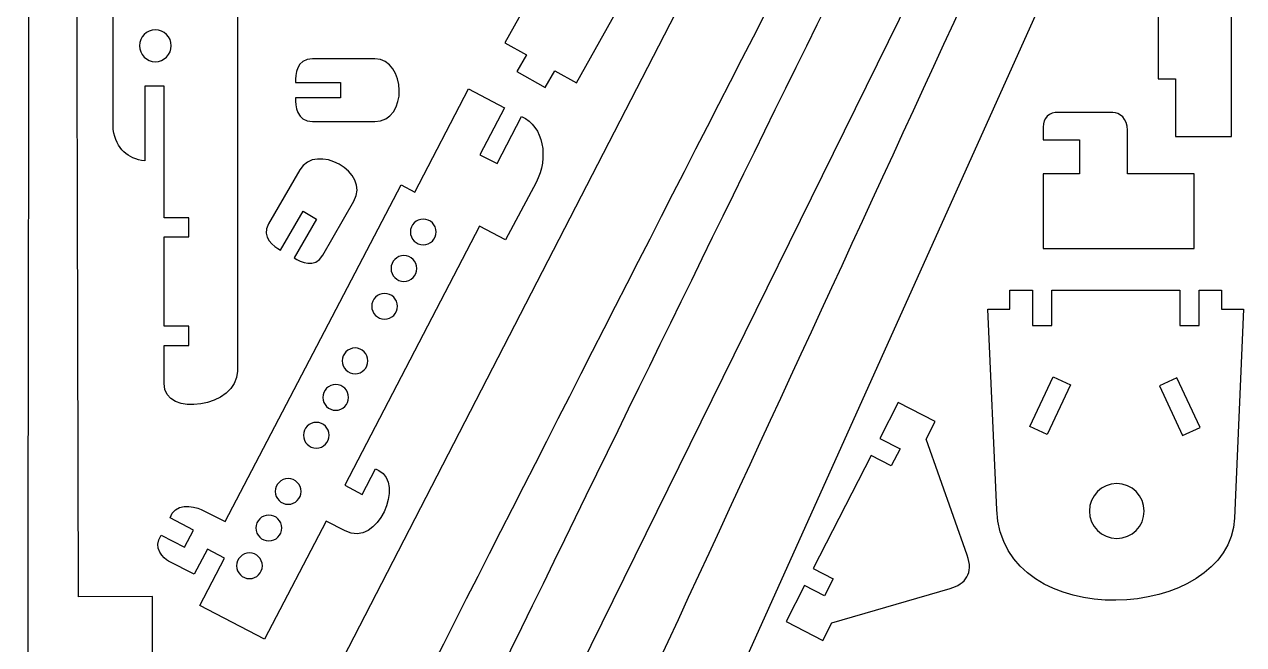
# Model space of a CAD drawing. Header units: centimetres. Extents: x -1670 to 781, y 182 to 1564.
# Drawn here: x -1004 to -435, y 964 to 1254 of the extents above; entities that cross this region are included whole.
import ezdxf

# ---------------------------------------------------------------- set-up
doc = ezdxf.new("R2010")
doc.units = ezdxf.units.CM
doc.header["$MEASUREMENT"] = 0
doc.layers.add('Camada 1', color=3, linetype='Continuous')

msp = doc.modelspace()

# ---------------------------------------------------------------- linework, layer by layer
at = {"layer": 'Camada 1', "lineweight": 25}
for points, knots in [([(-517.98, 1543.95), (-516.03, 1546), (-513.38, 1547.17), (-510.32, 1547.17), (-510.32, 1547.17), (-504.39, 1547.17), (-499.59, 1542.36), (-499.59, 1536.44), (-499.59, 1536.44), (-499.59, 1530.51), (-504.39, 1525.71), (-510.32, 1525.71), (-510.32, 1525.71), (-510.32, 1525.71), (-510.32, 1525.71), (-510.32, 1525.71), (-510.32, 1525.71), (-513.48, 1525.71), (-516.32, 1527.07), (-518.28, 1529.25), (-518.28, 1529.25), (-633.36, 1308), (-747.64, 1084.24), (-861.54, 859.33), (-861.54, 859.33), (-880.88, 810.11), (-926.43, 777.39), (-997.87, 764.37), (-997.87, 764.37), (-997.87, 764.37), (-973.36, 814.26), (-973.36, 814.26), (-973.36, 814.26), (-944.96, 822.65), (-917.74, 838.95), (-899.41, 870.78), (-899.41, 870.78), (-899.41, 870.78), (-883.73, 862.75), (-883.73, 862.75), (-883.73, 862.75), (-883.73, 862.75), (-880.46, 869.13), (-880.46, 869.13), (-880.46, 869.13), (-880.46, 869.13), (-896.62, 877.42), (-896.62, 877.42), (-896.62, 877.42), (-896.62, 877.42), (-562.93, 1524.8), (-562.93, 1524.8), (-562.93, 1524.8), (-562.93, 1524.8), (-549.51, 1517.92), (-549.51, 1517.92), (-549.51, 1517.92), (-549.51, 1517.92), (-546.23, 1524.31), (-546.23, 1524.31), (-546.23, 1524.31), (-546.23, 1524.31), (-560.06, 1531.4), (-560.06, 1531.4), (-560.06, 1531.4), (-553.96, 1540.7), (-546.33, 1545.06), (-536.9, 1543.04), (-536.9, 1543.04), (-539.37, 1545.01), (-540.95, 1548.04), (-540.95, 1551.43), (-540.95, 1551.43), (-540.95, 1557.36), (-536.14, 1562.16), (-530.22, 1562.16), (-530.22, 1562.16), (-524.29, 1562.16), (-519.49, 1557.36), (-519.49, 1551.43), (-519.49, 1551.43), (-519.49, 1551.43), (-519.49, 1551.43), (-519.49, 1551.43), (-519.49, 1551.43), (-519.49, 1551.43), (-519.49, 1551.43), (-519.49, 1551.43), (-519.49, 1551.43), (-519.49, 1551.43), (-519.49, 1551.43), (-519.49, 1551.43), (-519.49, 1551.43), (-519.49, 1549.68), (-519.91, 1548.03), (-520.65, 1546.57), (-520.65, 1546.57), (-520.65, 1546.57), (-517.98, 1543.95), (-517.98, 1543.95)], [0, 0, 0, 0, 0.038462, 0.038462, 0.038462, 0.038462, 0.076923, 0.076923, 0.076923, 0.076923, 0.115385, 0.115385, 0.115385, 0.115385, 0.153846, 0.153846, 0.153846, 0.153846, 0.192308, 0.192308, 0.192308, 0.192308, 0.230769, 0.230769, 0.230769, 0.230769, 0.269231, 0.269231, 0.269231, 0.269231, 0.307692, 0.307692, 0.307692, 0.307692, 0.346154, 0.346154, 0.346154, 0.346154, 0.384615, 0.384615, 0.384615, 0.384615, 0.423077, 0.423077, 0.423077, 0.423077, 0.461538, 0.461538, 0.461538, 0.461538, 0.5, 0.5, 0.5, 0.5, 0.538462, 0.538462, 0.538462, 0.538462, 0.576923, 0.576923, 0.576923, 0.576923, 0.615385, 0.615385, 0.615385, 0.615385, 0.653846, 0.653846, 0.653846, 0.653846, 0.692308, 0.692308, 0.692308, 0.692308, 0.730769, 0.730769, 0.730769, 0.730769, 0.769231, 0.769231, 0.769231, 0.769231, 0.807692, 0.807692, 0.807692, 0.807692, 0.846154, 0.846154, 0.846154, 0.846154, 0.884615, 0.884615, 0.884615, 0.884615, 0.923077, 0.923077, 0.923077, 0.923077, 1, 1, 1, 1]), ([(-962.42, 1204.75), (-961.01, 1195.51), (-955.78, 1191.05), (-947.75, 1190.08), (-947.75, 1190.08), (-947.75, 1190.08), (-947.75, 1224.98), (-947.75, 1224.98), (-947.75, 1224.98), (-947.75, 1224.98), (-938.75, 1224.98), (-938.75, 1224.98), (-938.75, 1224.98), (-938.75, 1224.98), (-938.75, 1163.56), (-938.75, 1163.56), (-938.75, 1163.56), (-938.75, 1163.56), (-927.2, 1163.56), (-927.2, 1163.56), (-927.2, 1163.56), (-927.2, 1163.56), (-927.2, 1154.56), (-927.2, 1154.56), (-927.2, 1154.56), (-927.2, 1154.56), (-938.75, 1154.56), (-938.75, 1154.56), (-938.75, 1154.56), (-938.75, 1154.56), (-938.75, 1112.95), (-938.75, 1112.95), (-938.75, 1112.95), (-938.75, 1112.95), (-927.2, 1112.95), (-927.2, 1112.95), (-927.2, 1112.95), (-927.2, 1112.95), (-927.2, 1103.95), (-927.2, 1103.95), (-927.2, 1103.95), (-927.2, 1103.95), (-938.75, 1103.95), (-938.75, 1103.95), (-938.75, 1103.95), (-938.75, 1103.95), (-938.75, 1086.09), (-938.75, 1086.09), (-938.75, 1086.09), (-938.75, 1069.91), (-904.44, 1075.04), (-904.44, 1091.99), (-904.44, 1091.99), (-904.44, 1091.99), (-904.44, 1519.79), (-904.44, 1519.79), (-904.44, 1519.79), (-904.44, 1533.64), (-925.2, 1553.79), (-945.89, 1561.24), (-945.89, 1561.24), (-945.89, 1561.24), (-945.89, 1501.22), (-945.89, 1501.22), (-945.89, 1501.22), (-945.89, 1501.22), (-933.13, 1501.22), (-933.13, 1501.22), (-933.13, 1501.22), (-933.13, 1501.22), (-933.14, 1419.7), (-933.14, 1419.7), (-933.14, 1419.7), (-933.14, 1419.7), (-933.14, 1389.79), (-933.14, 1389.79), (-933.14, 1389.79), (-933.14, 1389.79), (-942.14, 1389.79), (-942.14, 1389.79), (-942.14, 1389.79), (-942.14, 1389.79), (-942.14, 1410.56), (-942.14, 1410.56), (-942.14, 1410.56), (-942.14, 1410.56), (-962.42, 1410.56), (-962.42, 1410.56), (-962.42, 1410.56), (-962.42, 1410.56), (-962.42, 1204.75), (-962.42, 1204.75)], [0, 0, 0, 0, 0.041667, 0.041667, 0.041667, 0.041667, 0.083333, 0.083333, 0.083333, 0.083333, 0.125, 0.125, 0.125, 0.125, 0.166667, 0.166667, 0.166667, 0.166667, 0.208333, 0.208333, 0.208333, 0.208333, 0.25, 0.25, 0.25, 0.25, 0.291667, 0.291667, 0.291667, 0.291667, 0.333333, 0.333333, 0.333333, 0.333333, 0.375, 0.375, 0.375, 0.375, 0.416667, 0.416667, 0.416667, 0.416667, 0.458333, 0.458333, 0.458333, 0.458333, 0.5, 0.5, 0.5, 0.5, 0.541667, 0.541667, 0.541667, 0.541667, 0.583333, 0.583333, 0.583333, 0.583333, 0.625, 0.625, 0.625, 0.625, 0.666667, 0.666667, 0.666667, 0.666667, 0.708333, 0.708333, 0.708333, 0.708333, 0.75, 0.75, 0.75, 0.75, 0.791667, 0.791667, 0.791667, 0.791667, 0.833333, 0.833333, 0.833333, 0.833333, 0.875, 0.875, 0.875, 0.875, 0.916667, 0.916667, 0.916667, 0.916667, 1, 1, 1, 1]), ([(-492.11, 1536.44), (-492.11, 1536.44), (-479.81, 1529.97), (-479.81, 1529.97), (-479.81, 1529.97), (-479.81, 1529.97), (-483.42, 1523.09), (-483.42, 1523.09), (-483.42, 1523.09), (-483.42, 1523.09), (-495.29, 1529.33), (-495.29, 1529.33), (-495.29, 1529.33), (-611.87, 1302.01), (-705.42, 1106.77), (-818.28, 877.2), (-818.28, 877.2), (-818.28, 877.2), (-806.82, 871.18), (-806.82, 871.18), (-806.82, 871.18), (-806.82, 871.18), (-810.43, 864.3), (-810.43, 864.3), (-810.43, 864.3), (-810.43, 864.3), (-821.37, 870.04), (-821.37, 870.04), (-821.37, 870.04), (-821.37, 870.04), (-836.18, 845.07), (-836.18, 845.07), (-836.18, 845.07), (-862.23, 801.14), (-891.36, 773.35), (-959.51, 751.77), (-959.51, 751.77), (-959.51, 751.77), (-991.15, 689.33), (-991.15, 689.33), (-991.15, 689.33), (-919.02, 715.46), (-869.26, 700.27), (-837.14, 765.47), (-837.14, 765.47), (-837.14, 765.47), (-466.79, 1517.17), (-466.79, 1517.17), (-466.79, 1517.17), (-462.92, 1525.02), (-462.81, 1531.51), (-470.48, 1536.74), (-470.48, 1536.74), (-470.48, 1536.74), (-486.3, 1547.19), (-486.3, 1547.19), (-486.3, 1547.19), (-486.3, 1547.19), (-492.11, 1536.44), (-492.11, 1536.44)], [0, 0, 0, 0, 0.0625, 0.0625, 0.0625, 0.0625, 0.125, 0.125, 0.125, 0.125, 0.1875, 0.1875, 0.1875, 0.1875, 0.25, 0.25, 0.25, 0.25, 0.3125, 0.3125, 0.3125, 0.3125, 0.375, 0.375, 0.375, 0.375, 0.4375, 0.4375, 0.4375, 0.4375, 0.5, 0.5, 0.5, 0.5, 0.5625, 0.5625, 0.5625, 0.5625, 0.625, 0.625, 0.625, 0.625, 0.6875, 0.6875, 0.6875, 0.6875, 0.75, 0.75, 0.75, 0.75, 0.8125, 0.8125, 0.8125, 0.8125, 0.875, 0.875, 0.875, 0.875, 1, 1, 1, 1]), ([(-951.78, 1495.67), (-951.78, 1495.67), (-951.69, 1457.28), (-951.69, 1457.28), (-951.69, 1457.28), (-951.69, 1457.28), (-943.42, 1457.3), (-943.42, 1457.3), (-943.42, 1457.3), (-943.42, 1457.3), (-943.36, 1433.56), (-943.36, 1433.56), (-943.36, 1433.56), (-943.36, 1433.56), (-953.69, 1433.53), (-953.69, 1433.53), (-953.69, 1433.53), (-953.69, 1433.53), (-953.73, 1449.29), (-953.73, 1449.29), (-953.73, 1449.29), (-953.73, 1449.29), (-962.73, 1449.27), (-962.73, 1449.27), (-962.73, 1449.27), (-962.73, 1449.27), (-962.66, 1422.38), (-962.66, 1422.38), (-962.66, 1422.38), (-962.66, 1422.38), (-979.75, 1414.59), (-979.75, 1414.59), (-979.75, 1414.59), (-979.75, 1414.59), (-978.67, 986.56), (-978.67, 986.56), (-978.67, 986.56), (-978.67, 986.56), (-944.1, 986.65), (-944.1, 986.65), (-944.1, 986.65), (-944.1, 986.65), (-943.77, 855.51), (-943.77, 855.51), (-943.77, 855.51), (-943.77, 855.51), (-955.02, 855.48), (-955.02, 855.48), (-955.02, 855.48), (-955.02, 855.48), (-972.68, 875.26), (-972.68, 875.26), (-972.68, 875.26), (-972.68, 875.26), (-972.84, 939.14), (-972.84, 939.14), (-972.84, 939.14), (-972.84, 939.14), (-981.83, 939.12), (-981.83, 939.12), (-981.83, 939.12), (-981.83, 939.12), (-981.7, 886.32), (-981.7, 886.32), (-981.7, 886.32), (-981.7, 886.32), (-1002.53, 910.39), (-1002.53, 910.39), (-1002.53, 910.39), (-1002.53, 910.39), (-1001.72, 1415.66), (-1001.72, 1415.66), (-1001.72, 1415.66), (-1003.95, 1462.91), (-971.03, 1473.76), (-951.78, 1495.67)], [0, 0, 0, 0, 0.05, 0.05, 0.05, 0.05, 0.1, 0.1, 0.1, 0.1, 0.15, 0.15, 0.15, 0.15, 0.2, 0.2, 0.2, 0.2, 0.25, 0.25, 0.25, 0.25, 0.3, 0.3, 0.3, 0.3, 0.35, 0.35, 0.35, 0.35, 0.4, 0.4, 0.4, 0.4, 0.45, 0.45, 0.45, 0.45, 0.5, 0.5, 0.5, 0.5, 0.55, 0.55, 0.55, 0.55, 0.6, 0.6, 0.6, 0.6, 0.65, 0.65, 0.65, 0.65, 0.7, 0.7, 0.7, 0.7, 0.75, 0.75, 0.75, 0.75, 0.8, 0.8, 0.8, 0.8, 0.85, 0.85, 0.85, 0.85, 0.9, 0.9, 0.9, 0.9, 1, 1, 1, 1]), ([(-472.42, 1468.53), (-472.42, 1468.53), (-460.42, 1462.82), (-460.42, 1462.82), (-460.42, 1462.82), (-460.42, 1462.82), (-463.59, 1456.16), (-463.59, 1456.16), (-463.59, 1456.16), (-463.59, 1456.16), (-475.17, 1461.67), (-475.17, 1461.67), (-475.17, 1461.67), (-575.51, 1241), (-677.9, 1020.81), (-779.74, 800.49), (-779.74, 800.49), (-779.74, 800.49), (-762.36, 792.22), (-762.36, 792.22), (-762.36, 792.22), (-762.36, 792.22), (-765.53, 785.55), (-765.53, 785.55), (-765.53, 785.55), (-765.53, 785.55), (-782.41, 793.59), (-782.41, 793.59), (-782.41, 793.59), (-782.41, 793.59), (-797.18, 765.75), (-797.18, 765.75), (-797.18, 765.75), (-815.55, 731.11), (-834.56, 717.3), (-889.42, 694.68), (-889.42, 694.68), (-889.42, 694.68), (-910.17, 647.29), (-910.17, 647.29), (-910.17, 647.29), (-832.94, 662.21), (-788.86, 686.99), (-762.81, 744.87), (-762.81, 744.87), (-762.81, 744.87), (-445.2, 1450.62), (-445.2, 1450.62), (-445.2, 1450.62), (-441.8, 1458.2), (-443.17, 1463.84), (-450.63, 1468.52), (-450.63, 1468.52), (-450.63, 1468.52), (-467.64, 1478.59), (-467.64, 1478.59), (-467.64, 1478.59), (-467.64, 1478.59), (-472.42, 1468.53), (-472.42, 1468.53)], [0, 0, 0, 0, 0.0625, 0.0625, 0.0625, 0.0625, 0.125, 0.125, 0.125, 0.125, 0.1875, 0.1875, 0.1875, 0.1875, 0.25, 0.25, 0.25, 0.25, 0.3125, 0.3125, 0.3125, 0.3125, 0.375, 0.375, 0.375, 0.375, 0.4375, 0.4375, 0.4375, 0.4375, 0.5, 0.5, 0.5, 0.5, 0.5625, 0.5625, 0.5625, 0.5625, 0.625, 0.625, 0.625, 0.625, 0.6875, 0.6875, 0.6875, 0.6875, 0.75, 0.75, 0.75, 0.75, 0.8125, 0.8125, 0.8125, 0.8125, 0.875, 0.875, 0.875, 0.875, 1, 1, 1, 1]), ([(-466.34, 1304.04), (-466.34, 1304.04), (-466.34, 1330.87), (-466.34, 1330.87), (-466.34, 1330.87), (-466.34, 1330.87), (-440.28, 1330.87), (-440.28, 1330.87), (-440.28, 1330.87), (-440.28, 1330.87), (-440.28, 1201.51), (-440.28, 1201.51), (-440.28, 1201.51), (-440.28, 1201.51), (-466.34, 1201.51), (-466.34, 1201.51), (-466.34, 1201.51), (-466.34, 1201.51), (-466.34, 1228.34), (-466.34, 1228.34), (-466.34, 1228.34), (-466.34, 1228.34), (-474.51, 1228.34), (-474.51, 1228.34), (-474.51, 1228.34), (-474.51, 1228.34), (-474.51, 1304.04), (-474.51, 1304.04), (-474.51, 1304.04), (-474.51, 1304.04), (-466.34, 1304.04), (-466.34, 1304.04)], [0, 0, 0, 0, 0.111111, 0.111111, 0.111111, 0.111111, 0.222222, 0.222222, 0.222222, 0.222222, 0.333333, 0.333333, 0.333333, 0.333333, 0.444444, 0.444444, 0.444444, 0.444444, 0.555556, 0.555556, 0.555556, 0.555556, 0.666667, 0.666667, 0.666667, 0.666667, 0.777778, 0.777778, 0.777778, 0.777778, 1, 1, 1, 1]), ([(-754.18, 1290.7), (-754.18, 1290.7), (-744.07, 1285.04), (-744.07, 1285.04), (-744.07, 1285.04), (-744.07, 1285.04), (-739.71, 1292.91), (-739.71, 1292.91), (-739.71, 1292.91), (-739.71, 1292.91), (-726.45, 1285.48), (-726.45, 1285.48), (-726.45, 1285.48), (-726.45, 1285.48), (-730.8, 1277.61), (-730.8, 1277.61), (-730.8, 1277.61), (-730.8, 1277.61), (-720.7, 1271.95), (-720.7, 1271.95), (-720.7, 1271.95), (-720.7, 1271.95), (-746.17, 1226.47), (-746.17, 1226.47), (-746.17, 1226.47), (-746.17, 1226.47), (-756.28, 1232.13), (-756.28, 1232.13), (-756.28, 1232.13), (-756.28, 1232.13), (-760.72, 1224.31), (-760.72, 1224.31), (-760.72, 1224.31), (-760.72, 1224.31), (-773.98, 1231.74), (-773.98, 1231.74), (-773.98, 1231.74), (-773.98, 1231.74), (-769.54, 1239.56), (-769.54, 1239.56), (-769.54, 1239.56), (-769.54, 1239.56), (-779.65, 1245.22), (-779.65, 1245.22), (-779.65, 1245.22), (-779.65, 1245.22), (-754.18, 1290.7), (-754.18, 1290.7)], [0, 0, 0, 0, 0.076923, 0.076923, 0.076923, 0.076923, 0.153846, 0.153846, 0.153846, 0.153846, 0.230769, 0.230769, 0.230769, 0.230769, 0.307692, 0.307692, 0.307692, 0.307692, 0.384615, 0.384615, 0.384615, 0.384615, 0.461538, 0.461538, 0.461538, 0.461538, 0.538462, 0.538462, 0.538462, 0.538462, 0.615385, 0.615385, 0.615385, 0.615385, 0.692308, 0.692308, 0.692308, 0.692308, 0.769231, 0.769231, 0.769231, 0.769231, 0.846154, 0.846154, 0.846154, 0.846154, 1, 1, 1, 1]), ([(-942.79, 1251.29), (-938.67, 1251.29), (-935.34, 1247.96), (-935.34, 1243.84), (-935.34, 1243.84), (-935.34, 1239.73), (-938.67, 1236.4), (-942.79, 1236.4), (-942.79, 1236.4), (-946.9, 1236.4), (-950.23, 1239.73), (-950.23, 1243.84), (-950.23, 1243.84), (-950.23, 1247.96), (-946.9, 1251.29), (-942.79, 1251.29)], [0, 0, 0, 0, 0.2, 0.2, 0.2, 0.2, 0.4, 0.4, 0.4, 0.4, 0.6, 0.6, 0.6, 0.6, 1, 1, 1, 1]), ([(-840.33, 1208.49), (-840.33, 1208.49), (-869.47, 1208.49), (-869.47, 1208.49), (-869.47, 1208.49), (-876.95, 1208.49), (-877.32, 1215.8), (-877.32, 1219.45), (-877.32, 1219.45), (-877.32, 1219.45), (-856.36, 1219.45), (-856.36, 1219.45), (-856.36, 1219.45), (-856.36, 1219.45), (-856.36, 1226.73), (-856.36, 1226.73), (-856.36, 1226.73), (-856.36, 1226.73), (-877.32, 1226.73), (-877.32, 1226.73), (-877.32, 1226.73), (-877.32, 1230.38), (-876.96, 1237.69), (-869.47, 1237.69), (-869.47, 1237.69), (-869.47, 1237.69), (-840.33, 1237.69), (-840.33, 1237.69), (-840.33, 1237.69), (-825.49, 1237.69), (-824.61, 1208.49), (-840.33, 1208.49)], [0, 0, 0, 0, 0.111111, 0.111111, 0.111111, 0.111111, 0.222222, 0.222222, 0.222222, 0.222222, 0.333333, 0.333333, 0.333333, 0.333333, 0.444444, 0.444444, 0.444444, 0.444444, 0.555556, 0.555556, 0.555556, 0.555556, 0.666667, 0.666667, 0.666667, 0.666667, 0.777778, 0.777778, 0.777778, 0.777778, 1, 1, 1, 1]), ([(-922.01, 982.59), (-922.01, 982.59), (-891.79, 966.73), (-891.79, 966.73), (-891.79, 966.73), (-891.79, 966.73), (-862.96, 1021.91), (-862.96, 1021.91), (-862.96, 1021.91), (-862.96, 1021.91), (-854.19, 1017.38), (-854.19, 1017.38), (-854.19, 1017.38), (-838.59, 1009.32), (-826.47, 1039.83), (-838.37, 1045.5), (-838.37, 1045.5), (-838.37, 1045.5), (-839.94, 1046.37), (-839.94, 1046.37), (-839.94, 1046.37), (-839.94, 1046.37), (-846.24, 1034.41), (-846.24, 1034.41), (-846.24, 1034.41), (-846.24, 1034.41), (-854.32, 1038.66), (-854.32, 1038.66), (-854.32, 1038.66), (-854.32, 1038.66), (-791.35, 1159.56), (-791.35, 1159.56), (-791.35, 1159.56), (-791.35, 1159.56), (-779.23, 1153.2), (-779.23, 1153.2), (-779.23, 1153.2), (-779.23, 1153.2), (-765.01, 1180.03), (-765.01, 1180.03), (-765.01, 1180.03), (-758.98, 1191.42), (-761.44, 1206.32), (-771.77, 1210.74), (-771.77, 1210.74), (-771.77, 1210.74), (-783.24, 1188.79), (-783.24, 1188.79), (-783.24, 1188.79), (-783.24, 1188.79), (-791.21, 1192.95), (-791.21, 1192.95), (-791.21, 1192.95), (-791.21, 1192.95), (-779.74, 1214.9), (-779.74, 1214.9), (-779.74, 1214.9), (-779.74, 1214.9), (-796.48, 1223.67), (-796.48, 1223.67), (-796.48, 1223.67), (-796.48, 1223.67), (-821.64, 1175.52), (-821.64, 1175.52), (-821.64, 1175.52), (-821.64, 1175.52), (-828.07, 1178.89), (-828.07, 1178.89), (-828.07, 1178.89), (-828.07, 1178.89), (-910.18, 1021.78), (-910.18, 1021.78), (-910.18, 1021.78), (-910.18, 1021.78), (-921.34, 1027.32), (-921.34, 1027.32), (-921.34, 1027.32), (-925.16, 1029.21), (-933.99, 1030.43), (-935.9, 1023.39), (-935.9, 1023.39), (-935.9, 1023.39), (-925.04, 1017.73), (-925.04, 1017.73), (-925.04, 1017.73), (-925.04, 1017.73), (-929.2, 1009.76), (-929.2, 1009.76), (-929.2, 1009.76), (-929.2, 1009.76), (-940.05, 1015.41), (-940.05, 1015.41), (-940.05, 1015.41), (-944.37, 1009.44), (-938.75, 1004.31), (-936.73, 1003.28), (-936.73, 1003.28), (-936.73, 1003.28), (-924.59, 997.11), (-924.59, 997.11), (-924.59, 997.11), (-924.59, 997.11), (-918.5, 1008.81), (-918.5, 1008.81), (-918.5, 1008.81), (-918.5, 1008.81), (-910.52, 1004.65), (-910.52, 1004.65), (-910.52, 1004.65), (-910.52, 1004.65), (-922.01, 982.59), (-922.01, 982.59)], [0, 0, 0, 0, 0.034483, 0.034483, 0.034483, 0.034483, 0.068966, 0.068966, 0.068966, 0.068966, 0.103448, 0.103448, 0.103448, 0.103448, 0.137931, 0.137931, 0.137931, 0.137931, 0.172414, 0.172414, 0.172414, 0.172414, 0.206897, 0.206897, 0.206897, 0.206897, 0.241379, 0.241379, 0.241379, 0.241379, 0.275862, 0.275862, 0.275862, 0.275862, 0.310345, 0.310345, 0.310345, 0.310345, 0.344828, 0.344828, 0.344828, 0.344828, 0.37931, 0.37931, 0.37931, 0.37931, 0.413793, 0.413793, 0.413793, 0.413793, 0.448276, 0.448276, 0.448276, 0.448276, 0.482759, 0.482759, 0.482759, 0.482759, 0.517241, 0.517241, 0.517241, 0.517241, 0.551724, 0.551724, 0.551724, 0.551724, 0.586207, 0.586207, 0.586207, 0.586207, 0.62069, 0.62069, 0.62069, 0.62069, 0.655172, 0.655172, 0.655172, 0.655172, 0.689655, 0.689655, 0.689655, 0.689655, 0.724138, 0.724138, 0.724138, 0.724138, 0.758621, 0.758621, 0.758621, 0.758621, 0.793103, 0.793103, 0.793103, 0.793103, 0.827586, 0.827586, 0.827586, 0.827586, 0.862069, 0.862069, 0.862069, 0.862069, 0.896552, 0.896552, 0.896552, 0.896552, 0.931034, 0.931034, 0.931034, 0.931034, 1, 1, 1, 1]), ([(-528.15, 1205.82), (-528.43, 1210.14), (-525.23, 1212.89), (-521.16, 1212.66), (-521.16, 1212.66), (-521.16, 1212.66), (-495.73, 1212.66), (-495.73, 1212.66), (-495.73, 1212.66), (-492.4, 1212.66), (-488.83, 1209.88), (-488.83, 1204.36), (-488.83, 1204.36), (-488.83, 1204.36), (-488.83, 1183.98), (-488.83, 1183.98), (-488.83, 1183.98), (-488.83, 1183.98), (-457.74, 1183.98), (-457.74, 1183.98), (-457.74, 1183.98), (-457.74, 1183.98), (-457.74, 1149.12), (-457.74, 1149.12), (-457.74, 1149.12), (-457.74, 1149.12), (-528.15, 1149.12), (-528.15, 1149.12), (-528.15, 1149.12), (-528.15, 1149.12), (-528.15, 1183.98), (-528.15, 1183.98), (-528.15, 1183.98), (-528.15, 1183.98), (-511.24, 1183.98), (-511.24, 1183.98), (-511.24, 1183.98), (-511.24, 1183.98), (-511.24, 1199.95), (-511.24, 1199.95), (-511.24, 1199.95), (-511.24, 1199.95), (-528.15, 1199.95), (-528.15, 1199.95), (-528.15, 1199.95), (-528.15, 1199.95), (-528.15, 1205.82), (-528.15, 1205.82)], [0, 0, 0, 0, 0.076923, 0.076923, 0.076923, 0.076923, 0.153846, 0.153846, 0.153846, 0.153846, 0.230769, 0.230769, 0.230769, 0.230769, 0.307692, 0.307692, 0.307692, 0.307692, 0.384615, 0.384615, 0.384615, 0.384615, 0.461538, 0.461538, 0.461538, 0.461538, 0.538462, 0.538462, 0.538462, 0.538462, 0.615385, 0.615385, 0.615385, 0.615385, 0.692308, 0.692308, 0.692308, 0.692308, 0.769231, 0.769231, 0.769231, 0.769231, 0.846154, 0.846154, 0.846154, 0.846154, 1, 1, 1, 1]), ([(-850.03, 1171.3), (-850.03, 1171.3), (-864.59, 1146.07), (-864.59, 1146.07), (-864.59, 1146.07), (-868.34, 1139.59), (-874.85, 1142.93), (-878.01, 1144.75), (-878.01, 1144.75), (-878.01, 1144.75), (-867.53, 1162.91), (-867.53, 1162.91), (-867.53, 1162.91), (-867.53, 1162.91), (-873.84, 1166.55), (-873.84, 1166.55), (-873.84, 1166.55), (-873.84, 1166.55), (-884.32, 1148.39), (-884.32, 1148.39), (-884.32, 1148.39), (-887.48, 1150.22), (-893.63, 1154.19), (-889.88, 1160.67), (-889.88, 1160.67), (-889.88, 1160.67), (-875.32, 1185.9), (-875.32, 1185.9), (-875.32, 1185.9), (-867.89, 1198.76), (-842.17, 1184.92), (-850.03, 1171.3)], [0, 0, 0, 0, 0.111111, 0.111111, 0.111111, 0.111111, 0.222222, 0.222222, 0.222222, 0.222222, 0.333333, 0.333333, 0.333333, 0.333333, 0.444444, 0.444444, 0.444444, 0.444444, 0.555556, 0.555556, 0.555556, 0.555556, 0.666667, 0.666667, 0.666667, 0.666667, 0.777778, 0.777778, 0.777778, 0.777778, 1, 1, 1, 1]), ([(-817.68, 1162.91), (-814.36, 1162.91), (-811.66, 1160.22), (-811.66, 1156.9), (-811.66, 1156.9), (-811.66, 1153.58), (-814.36, 1150.89), (-817.68, 1150.89), (-817.68, 1150.89), (-820.99, 1150.89), (-823.69, 1153.58), (-823.69, 1156.9), (-823.69, 1156.9), (-823.69, 1160.22), (-820.99, 1162.91), (-817.68, 1162.91)], [0, 0, 0, 0, 0.2, 0.2, 0.2, 0.2, 0.4, 0.4, 0.4, 0.4, 0.6, 0.6, 0.6, 0.6, 1, 1, 1, 1]), ([(-826.71, 1145.85), (-823.39, 1145.85), (-820.7, 1143.16), (-820.7, 1139.84), (-820.7, 1139.84), (-820.7, 1136.52), (-823.39, 1133.83), (-826.71, 1133.83), (-826.71, 1133.83), (-830.03, 1133.83), (-832.72, 1136.52), (-832.72, 1139.84), (-832.72, 1139.84), (-832.72, 1143.16), (-830.03, 1145.85), (-826.71, 1145.85)], [0, 0, 0, 0, 0.2, 0.2, 0.2, 0.2, 0.4, 0.4, 0.4, 0.4, 0.6, 0.6, 0.6, 0.6, 1, 1, 1, 1]), ([(-835.75, 1128.2), (-832.43, 1128.2), (-829.74, 1125.51), (-829.74, 1122.19), (-829.74, 1122.19), (-829.74, 1118.87), (-832.43, 1116.18), (-835.75, 1116.18), (-835.75, 1116.18), (-839.07, 1116.18), (-841.76, 1118.87), (-841.76, 1122.19), (-841.76, 1122.19), (-841.76, 1125.51), (-839.07, 1128.2), (-835.75, 1128.2)], [0, 0, 0, 0, 0.2, 0.2, 0.2, 0.2, 0.4, 0.4, 0.4, 0.4, 0.6, 0.6, 0.6, 0.6, 1, 1, 1, 1]), ([(-438.85, 1023.32), (-438.85, 1023.32), (-434.58, 1120.84), (-434.58, 1120.84), (-434.58, 1120.84), (-434.58, 1120.84), (-444.86, 1120.84), (-444.86, 1120.84), (-444.86, 1120.84), (-444.86, 1120.84), (-444.86, 1129.76), (-444.86, 1129.76), (-444.86, 1129.76), (-444.86, 1129.76), (-455.35, 1129.76), (-455.35, 1129.76), (-455.35, 1129.76), (-455.35, 1129.76), (-455.35, 1113.28), (-455.35, 1113.28), (-455.35, 1113.28), (-455.35, 1113.28), (-464.34, 1113.28), (-464.34, 1113.28), (-464.34, 1113.28), (-464.34, 1113.28), (-464.34, 1129.76), (-464.34, 1129.76), (-464.34, 1129.76), (-464.34, 1129.76), (-524.22, 1129.76), (-524.22, 1129.76), (-524.22, 1129.76), (-524.22, 1129.76), (-524.22, 1113.28), (-524.22, 1113.28), (-524.22, 1113.28), (-524.22, 1113.28), (-533.21, 1113.28), (-533.21, 1113.28), (-533.21, 1113.28), (-533.21, 1113.28), (-533.21, 1129.76), (-533.21, 1129.76), (-533.21, 1129.76), (-533.21, 1129.76), (-543.7, 1129.76), (-543.7, 1129.76), (-543.7, 1129.76), (-543.7, 1129.76), (-543.7, 1120.84), (-543.7, 1120.84), (-543.7, 1120.84), (-543.7, 1120.84), (-553.97, 1120.84), (-553.97, 1120.84), (-553.97, 1120.84), (-553.97, 1120.84), (-549.88, 1027.25), (-549.88, 1027.25), (-549.88, 1027.25), (-547.31, 968.43), (-440.98, 974.65), (-438.85, 1023.32)], [0, 0, 0, 0, 0.058824, 0.058824, 0.058824, 0.058824, 0.117647, 0.117647, 0.117647, 0.117647, 0.176471, 0.176471, 0.176471, 0.176471, 0.235294, 0.235294, 0.235294, 0.235294, 0.294118, 0.294118, 0.294118, 0.294118, 0.352941, 0.352941, 0.352941, 0.352941, 0.411765, 0.411765, 0.411765, 0.411765, 0.470588, 0.470588, 0.470588, 0.470588, 0.529412, 0.529412, 0.529412, 0.529412, 0.588235, 0.588235, 0.588235, 0.588235, 0.647059, 0.647059, 0.647059, 0.647059, 0.705882, 0.705882, 0.705882, 0.705882, 0.764706, 0.764706, 0.764706, 0.764706, 0.823529, 0.823529, 0.823529, 0.823529, 0.882353, 0.882353, 0.882353, 0.882353, 1, 1, 1, 1]), ([(-849.55, 1102.73), (-846.23, 1102.73), (-843.54, 1100.04), (-843.54, 1096.72), (-843.54, 1096.72), (-843.54, 1093.4), (-846.23, 1090.71), (-849.55, 1090.71), (-849.55, 1090.71), (-852.87, 1090.71), (-855.56, 1093.4), (-855.56, 1096.72), (-855.56, 1096.72), (-855.56, 1100.04), (-852.87, 1102.73), (-849.55, 1102.73)], [0, 0, 0, 0, 0.2, 0.2, 0.2, 0.2, 0.4, 0.4, 0.4, 0.4, 0.6, 0.6, 0.6, 0.6, 1, 1, 1, 1]), ([(-523.58, 1089.29), (-523.58, 1089.29), (-534.42, 1066.1), (-534.42, 1066.1), (-534.42, 1066.1), (-534.42, 1066.1), (-526.27, 1062.3), (-526.27, 1062.3), (-526.27, 1062.3), (-526.27, 1062.3), (-515.44, 1085.48), (-515.44, 1085.48), (-515.44, 1085.48), (-515.44, 1085.48), (-523.58, 1089.29), (-523.58, 1089.29)], [0, 0, 0, 0, 0.2, 0.2, 0.2, 0.2, 0.4, 0.4, 0.4, 0.4, 0.6, 0.6, 0.6, 0.6, 1, 1, 1, 1]), ([(-465.78, 1088.87), (-465.78, 1088.87), (-454.95, 1065.69), (-454.95, 1065.69), (-454.95, 1065.69), (-454.95, 1065.69), (-463.1, 1061.88), (-463.1, 1061.88), (-463.1, 1061.88), (-463.1, 1061.88), (-473.93, 1085.07), (-473.93, 1085.07), (-473.93, 1085.07), (-473.93, 1085.07), (-465.78, 1088.87), (-465.78, 1088.87)], [0, 0, 0, 0, 0.2, 0.2, 0.2, 0.2, 0.4, 0.4, 0.4, 0.4, 0.6, 0.6, 0.6, 0.6, 1, 1, 1, 1]), ([(-858.58, 1085.67), (-855.27, 1085.67), (-852.57, 1082.98), (-852.57, 1079.66), (-852.57, 1079.66), (-852.57, 1076.34), (-855.27, 1073.65), (-858.58, 1073.65), (-858.58, 1073.65), (-861.9, 1073.65), (-864.59, 1076.34), (-864.59, 1079.66), (-864.59, 1079.66), (-864.59, 1082.98), (-861.9, 1085.67), (-858.58, 1085.67)], [0, 0, 0, 0, 0.2, 0.2, 0.2, 0.2, 0.4, 0.4, 0.4, 0.4, 0.6, 0.6, 0.6, 0.6, 1, 1, 1, 1]), ([(-582.78, 1060.24), (-582.78, 1060.24), (-563.66, 1006.03), (-563.66, 1006.03), (-563.66, 1006.03), (-560.67, 997.54), (-564.41, 992.54), (-571.67, 990.43), (-571.67, 990.43), (-571.67, 990.43), (-626.87, 974.39), (-626.87, 974.39), (-626.87, 974.39), (-626.87, 974.39), (-631.05, 966.25), (-631.05, 966.25), (-631.05, 966.25), (-631.05, 966.25), (-648.28, 975.1), (-648.28, 975.1), (-648.28, 975.1), (-648.28, 975.1), (-639.71, 991.81), (-639.71, 991.81), (-639.71, 991.81), (-639.71, 991.81), (-630.33, 986.99), (-630.33, 986.99), (-630.33, 986.99), (-630.33, 986.99), (-626.24, 994.97), (-626.24, 994.97), (-626.24, 994.97), (-626.24, 994.97), (-635.61, 999.78), (-635.61, 999.78), (-635.61, 999.78), (-635.61, 999.78), (-608.5, 1052.55), (-608.5, 1052.55), (-608.5, 1052.55), (-608.5, 1052.55), (-599.13, 1047.74), (-599.13, 1047.74), (-599.13, 1047.74), (-599.13, 1047.74), (-595.04, 1055.71), (-595.04, 1055.71), (-595.04, 1055.71), (-595.04, 1055.71), (-604.41, 1060.53), (-604.41, 1060.53), (-604.41, 1060.53), (-604.41, 1060.53), (-595.83, 1077.23), (-595.83, 1077.23), (-595.83, 1077.23), (-595.83, 1077.23), (-578.6, 1068.38), (-578.6, 1068.38), (-578.6, 1068.38), (-578.6, 1068.38), (-582.78, 1060.24), (-582.78, 1060.24)], [0, 0, 0, 0, 0.058824, 0.058824, 0.058824, 0.058824, 0.117647, 0.117647, 0.117647, 0.117647, 0.176471, 0.176471, 0.176471, 0.176471, 0.235294, 0.235294, 0.235294, 0.235294, 0.294118, 0.294118, 0.294118, 0.294118, 0.352941, 0.352941, 0.352941, 0.352941, 0.411765, 0.411765, 0.411765, 0.411765, 0.470588, 0.470588, 0.470588, 0.470588, 0.529412, 0.529412, 0.529412, 0.529412, 0.588235, 0.588235, 0.588235, 0.588235, 0.647059, 0.647059, 0.647059, 0.647059, 0.705882, 0.705882, 0.705882, 0.705882, 0.764706, 0.764706, 0.764706, 0.764706, 0.823529, 0.823529, 0.823529, 0.823529, 0.882353, 0.882353, 0.882353, 0.882353, 1, 1, 1, 1]), ([(-867.62, 1068.02), (-864.3, 1068.02), (-861.61, 1065.33), (-861.61, 1062.01), (-861.61, 1062.01), (-861.61, 1058.69), (-864.3, 1056), (-867.62, 1056), (-867.62, 1056), (-870.94, 1056), (-873.63, 1058.69), (-873.63, 1062.01), (-873.63, 1062.01), (-873.63, 1065.33), (-870.94, 1068.02), (-867.62, 1068.02)], [0, 0, 0, 0, 0.2, 0.2, 0.2, 0.2, 0.4, 0.4, 0.4, 0.4, 0.6, 0.6, 0.6, 0.6, 1, 1, 1, 1]), ([(-880.77, 1041.77), (-877.45, 1041.77), (-874.76, 1039.08), (-874.76, 1035.76), (-874.76, 1035.76), (-874.76, 1032.44), (-877.45, 1029.75), (-880.77, 1029.75), (-880.77, 1029.75), (-884.08, 1029.75), (-886.78, 1032.44), (-886.78, 1035.76), (-886.78, 1035.76), (-886.78, 1039.08), (-884.08, 1041.77), (-880.77, 1041.77)], [0, 0, 0, 0, 0.2, 0.2, 0.2, 0.2, 0.4, 0.4, 0.4, 0.4, 0.6, 0.6, 0.6, 0.6, 1, 1, 1, 1]), ([(-493.81, 1013.82), (-500.88, 1013.82), (-506.61, 1019.55), (-506.61, 1026.61), (-506.61, 1026.61), (-506.61, 1033.68), (-500.88, 1039.41), (-493.81, 1039.41), (-493.81, 1039.41), (-486.75, 1039.41), (-481.02, 1033.68), (-481.02, 1026.61), (-481.02, 1026.61), (-481.02, 1019.55), (-486.75, 1013.82), (-493.81, 1013.82)], [0, 0, 0, 0, 0.2, 0.2, 0.2, 0.2, 0.4, 0.4, 0.4, 0.4, 0.6, 0.6, 0.6, 0.6, 1, 1, 1, 1]), ([(-889.8, 1024.71), (-886.48, 1024.71), (-883.79, 1022.02), (-883.79, 1018.7), (-883.79, 1018.7), (-883.79, 1015.38), (-886.48, 1012.69), (-889.8, 1012.69), (-889.8, 1012.69), (-893.12, 1012.69), (-895.81, 1015.38), (-895.81, 1018.7), (-895.81, 1018.7), (-895.81, 1022.02), (-893.12, 1024.71), (-889.8, 1024.71)], [0, 0, 0, 0, 0.2, 0.2, 0.2, 0.2, 0.4, 0.4, 0.4, 0.4, 0.6, 0.6, 0.6, 0.6, 1, 1, 1, 1]), ([(-898.84, 1007.07), (-895.52, 1007.07), (-892.83, 1004.37), (-892.83, 1001.06), (-892.83, 1001.06), (-892.83, 997.74), (-895.52, 995.05), (-898.84, 995.05), (-898.84, 995.05), (-902.16, 995.05), (-904.85, 997.74), (-904.85, 1001.06), (-904.85, 1001.06), (-904.85, 1004.37), (-902.16, 1007.07), (-898.84, 1007.07)], [0, 0, 0, 0, 0.2, 0.2, 0.2, 0.2, 0.4, 0.4, 0.4, 0.4, 0.6, 0.6, 0.6, 0.6, 1, 1, 1, 1])]:
    msp.add_open_spline(points, degree=3, knots=knots, dxfattribs=at)

doc.saveas('drawing.dxf')
